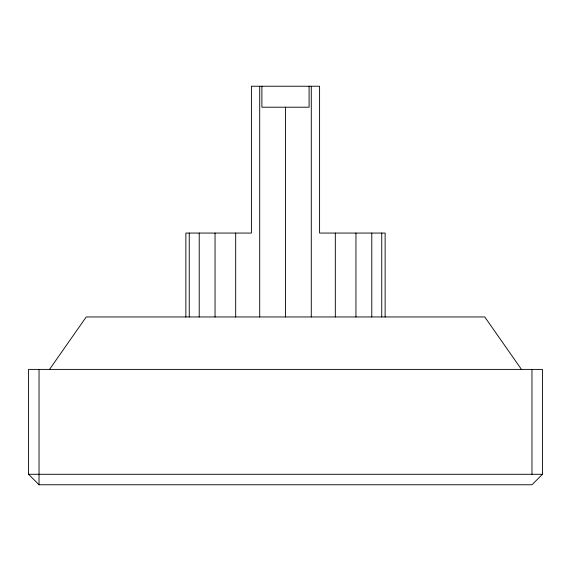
<?xml version="1.0" encoding="UTF-8"?>
<svg xmlns="http://www.w3.org/2000/svg" width="571" height="571" viewBox="0 0 571 571"><rect width="100%" height="100%" fill="white"/><g stroke="black" fill="none" stroke-linecap="round" stroke-linejoin="round"><path stroke-width="0.86" d="M49.527 369.401L86.235 316.962L484.765 316.962L521.473 369.401M542.45 474.28L531.965 484.765L39.035 484.765L28.55 474.28L28.55 369.401L542.45 369.401L542.45 474.28L28.55 474.28M531.965 369.401L531.965 474.28M385.132 316.962L385.132 233.061L319.589 233.061L319.589 86.235L251.411 86.235L251.411 233.061L185.868 233.061L185.868 316.962M381.742 233.061L381.742 316.962M371.785 233.061L371.785 316.962M355.954 233.061L355.954 316.962M335.32 233.061L335.32 316.962M311.288 86.235L311.288 316.962M309.097 86.235L309.097 107.205L261.903 107.205L261.903 86.235M285.5 107.205L285.5 316.962M259.712 86.235L259.712 316.962M235.68 233.061L235.68 316.962M215.046 233.061L215.046 316.962M199.215 233.061L199.215 316.962M189.258 233.061L189.258 316.962M39.035 369.401L39.035 484.765"/></g></svg>
